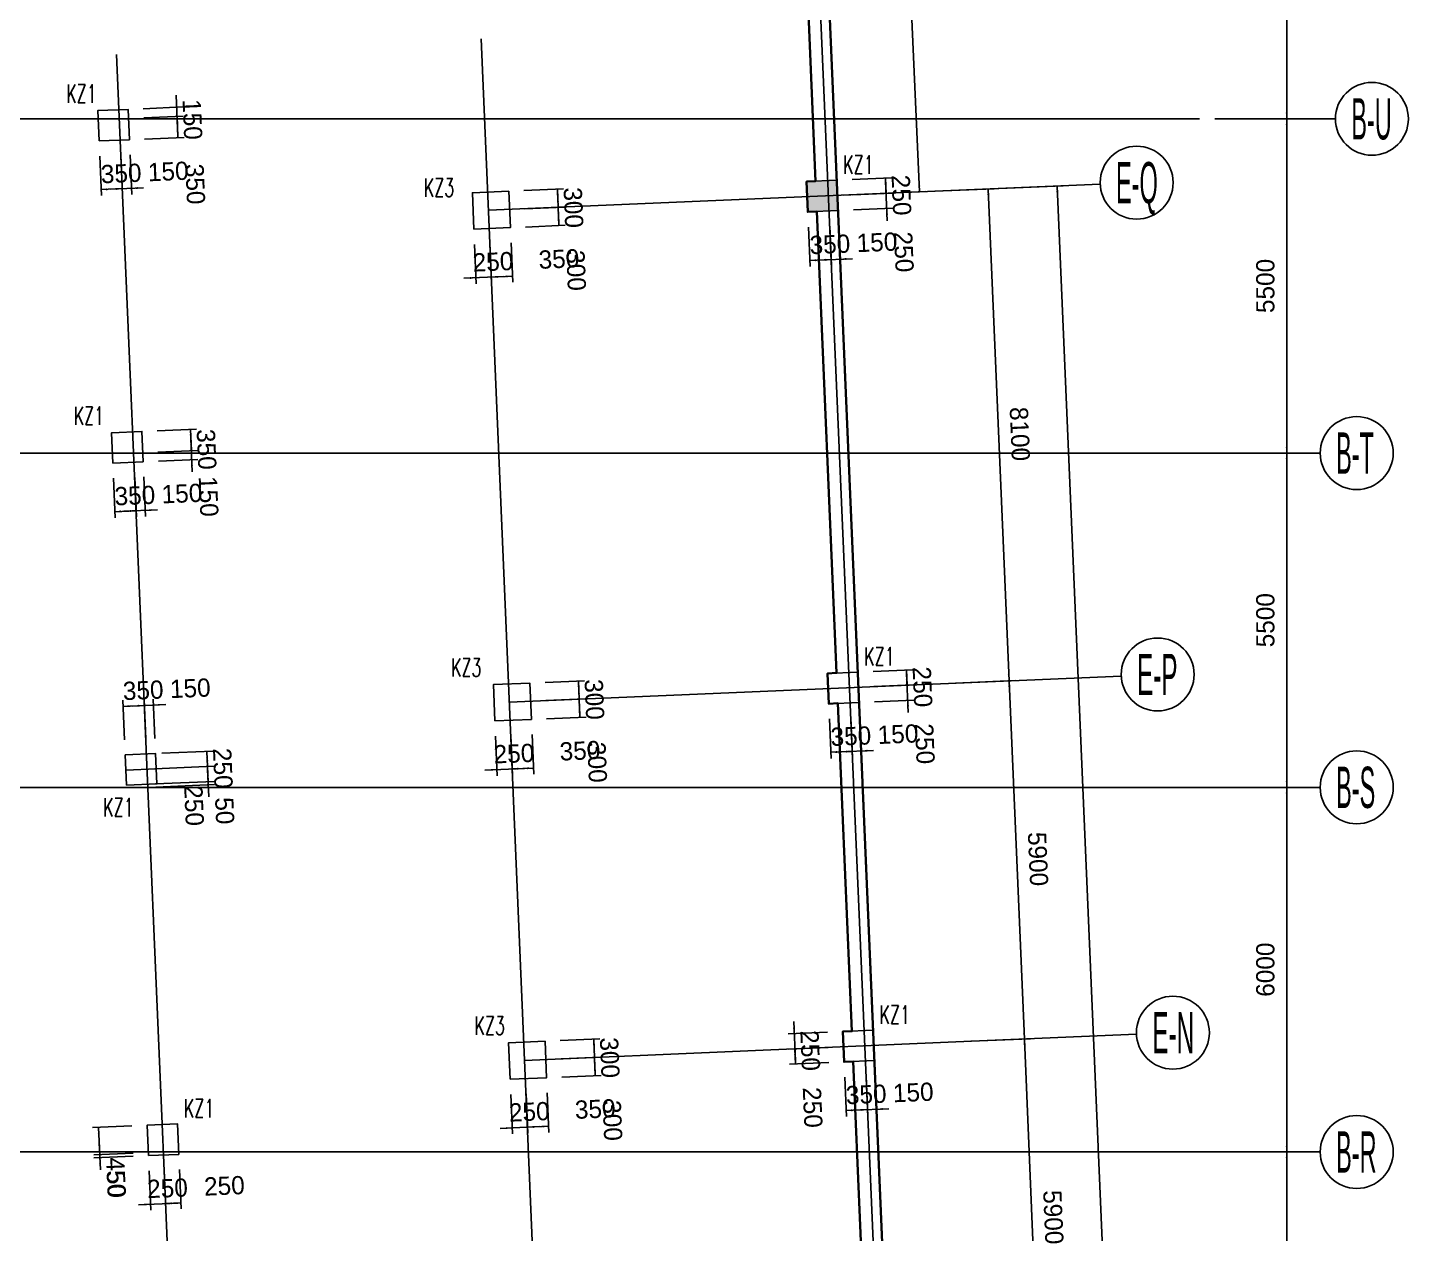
# Model space of a CAD drawing. Extents: x 387171 to 699106, y 11966 to 245688.
# Drawn here: x 645238 to 667954, y 171748 to 191589 of the extents above; entities that cross this region are included whole.
import ezdxf

# ---------------------------------------------------------------- set-up
doc = ezdxf.new("R2010")
doc.units = 0
doc.header["$LTSCALE"] = 100
doc.header["$MEASUREMENT"] = 0
for name, color, linetype in [('COLU', 7, 'Continuous'), ('DIM', 3, 'Continuous'), ('DOTE', 253, 'Continuous'), ('HATCH', 254, 'Continuous'), ('L-AXIS', 3, 'Continuous'), ('NUM', 7, 'Continuous')]:
    doc.layers.add(name, color=color, linetype=linetype)
doc.styles.add('hztxt', font='hztxt')
doc.styles.get("Standard").update_dxf_attribs({"font": 'standard'})
doc.dimstyles.get("Standard").update_dxf_attribs({"dimtxt": 300, "dimasz": 100, "dimexe": 100, "dimexo": 250, "dimgap": 100, "dimtad": 0, "dimtoh": 1, "dimdec": 0, "dimdsep": 46, "dimcen": 0.09, "dimclrt": 7, "dimadec": 0, "dimazin": 0, "dimtfac": 1, "dimtdec": 4, "dimtofl": 0, "dimtmove": 0, "dimatfit": 3, "dimfxl": 1, "dimtolj": 1, "dimtzin": 0, "dimarcsym": 0})

# ---------------------------------------------------------------- blocks, each defined once
blk = doc.blocks.new('*D4127')
at = {"layer": 'L-AXIS', "color": 0, "linetype": 'ByBlock', "lineweight": -2}
for p, q in [((660161, 188896), (662275, 188986)), ((666609, 85077), (662175, 188982)), ((664596, 84991), (666709, 85081))]:
    blk.add_line(p, q, dxfattribs=at)
for points in [[(662175, 188982), (662196, 188883), (662162, 188881)], [(666609, 85077), (666589, 85176), (666622, 85177)]]:
    blk.add_solid(points, dxfattribs=at)
at = {"layer": 'L-AXIS', "color": 7, "linetype": 'Continuous', "lineweight": -2, "insert": (664010, 137770), "char_height": 300, "width": 1121.67, "attachment_point": 5, "rotation": 272.444, "style": 'hztxt'}
blk.add_mtext('104000', dxfattribs=at)
blk = doc.blocks.new('*D3001')
at = {"layer": 'L-AXIS', "color": 0, "linetype": 'ByBlock', "lineweight": -2}
for p, q in [((664769, 173088), (666052, 173088)), ((665952, 167588), (665952, 173088)), ((664769, 167588), (666052, 167588))]:
    blk.add_line(p, q, dxfattribs=at)
for points in [[(665952, 173088), (665969, 172988), (665936, 172988)], [(665952, 167588), (665936, 167688), (665969, 167688)]]:
    blk.add_solid(points, dxfattribs=at)
at = {"layer": 'L-AXIS', "color": 7, "linetype": 'Continuous', "lineweight": -2, "insert": (665602, 170338), "char_height": 300, "width": 780, "attachment_point": 5, "rotation": 90, "style": 'hztxt'}
blk.add_mtext('5500', dxfattribs=at)
blk = doc.blocks.new('*D3220')
at = {"layer": 'L-AXIS', "color": 0, "linetype": 'ByBlock', "lineweight": -2}
for p, q in [((664769, 190088), (666052, 190088)), ((665952, 184588), (665952, 190088)), ((664769, 184588), (666052, 184588))]:
    blk.add_line(p, q, dxfattribs=at)
for points in [[(665952, 190088), (665969, 189988), (665936, 189988)], [(665952, 184588), (665936, 184688), (665969, 184688)]]:
    blk.add_solid(points, dxfattribs=at)
at = {"layer": 'L-AXIS', "color": 7, "linetype": 'Continuous', "lineweight": -2, "insert": (665602, 187338), "char_height": 300, "width": 780, "attachment_point": 5, "rotation": 90, "style": 'hztxt'}
blk.add_mtext('5500', dxfattribs=at)
blk = doc.blocks.new('*D3441')
at = {"layer": 'L-AXIS', "color": 0, "linetype": 'ByBlock', "lineweight": -2}
for p, q in [((664769, 184588), (666052, 184588)), ((665952, 179088), (665952, 184588)), ((664769, 179088), (666052, 179088))]:
    blk.add_line(p, q, dxfattribs=at)
for points in [[(665952, 184588), (665969, 184488), (665936, 184488)], [(665952, 179088), (665936, 179188), (665969, 179188)]]:
    blk.add_solid(points, dxfattribs=at)
at = {"layer": 'L-AXIS', "color": 7, "linetype": 'Continuous', "lineweight": -2, "insert": (665602, 181838), "char_height": 300, "width": 780, "attachment_point": 5, "rotation": 90, "style": 'hztxt'}
blk.add_mtext('5500', dxfattribs=at)
blk = doc.blocks.new('*D1504')
at = {"layer": 'L-AXIS', "color": 0, "linetype": 'ByBlock', "lineweight": -2}
for p, q in [((664769, 179088), (666052, 179088)), ((665952, 173088), (665952, 179088)), ((664769, 173088), (666052, 173088))]:
    blk.add_line(p, q, dxfattribs=at)
for points in [[(665952, 179088), (665969, 178988), (665936, 178988)], [(665952, 173088), (665936, 173188), (665969, 173188)]]:
    blk.add_solid(points, dxfattribs=at)
at = {"layer": 'L-AXIS', "color": 7, "linetype": 'Continuous', "lineweight": -2, "insert": (665602, 176088), "char_height": 300, "width": 770, "attachment_point": 5, "rotation": 90, "style": 'hztxt'}
blk.add_mtext('6000', dxfattribs=at)
blk = doc.blocks.new('*D1741')
at = {"layer": 'L-AXIS', "color": 0, "linetype": 'ByBlock', "lineweight": -2}
for p, q in [((664769, 196088), (666052, 196088)), ((665952, 190088), (665952, 196088)), ((664769, 190088), (666052, 190088))]:
    blk.add_line(p, q, dxfattribs=at)
for points in [[(665952, 196088), (665969, 195988), (665936, 195988)], [(665952, 190088), (665936, 190188), (665969, 190188)]]:
    blk.add_solid(points, dxfattribs=at)
at = {"layer": 'L-AXIS', "color": 7, "linetype": 'Continuous', "lineweight": -2, "insert": (665602, 193088), "char_height": 300, "width": 770, "attachment_point": 5, "rotation": 90, "style": 'hztxt'}
blk.add_mtext('6000', dxfattribs=at)
blk = doc.blocks.new('*D1982')
at = {"layer": 'L-AXIS', "color": 0, "linetype": 'ByBlock', "lineweight": -2}
for p, q in [((660758, 174909), (661736, 174950)), ((661888, 169052), (661636, 174946)), ((661009, 169014), (661988, 169056))]:
    blk.add_line(p, q, dxfattribs=at)
for points in [[(661636, 174946), (661657, 174847), (661624, 174846)], [(661888, 169052), (661867, 169151), (661900, 169152)]]:
    blk.add_solid(points, dxfattribs=at)
at = {"layer": 'L-AXIS', "color": 7, "linetype": 'Continuous', "lineweight": -2, "insert": (662112, 172014), "char_height": 300, "width": 775, "attachment_point": 5, "rotation": 272.444, "style": 'hztxt'}
blk.add_mtext('5900', dxfattribs=at)
blk = doc.blocks.new('*D3140')
at = {"layer": 'L-AXIS', "color": 0, "linetype": 'ByBlock', "lineweight": -2}
for p, q in [((660161, 188896), (661139, 188938)), ((661384, 180841), (661039, 188933)), ((660506, 180803), (661484, 180845))]:
    blk.add_line(p, q, dxfattribs=at)
for points in [[(661039, 188933), (661060, 188834), (661027, 188833)], [(661384, 180841), (661364, 180940), (661397, 180941)]]:
    blk.add_solid(points, dxfattribs=at)
at = {"layer": 'L-AXIS', "color": 7, "linetype": 'Continuous', "lineweight": -2, "insert": (661561, 184902), "char_height": 300, "width": 775, "attachment_point": 5, "rotation": 272.444, "style": 'hztxt'}
blk.add_mtext('8100', dxfattribs=at)
blk = doc.blocks.new('*D3120')
at = {"layer": 'L-AXIS', "color": 0, "linetype": 'ByBlock', "lineweight": -2}
for p, q in [((660506, 180803), (661484, 180845)), ((661636, 174946), (661384, 180841)), ((660758, 174909), (661736, 174950))]:
    blk.add_line(p, q, dxfattribs=at)
for points in [[(661384, 180841), (661405, 180742), (661372, 180740)], [(661636, 174946), (661615, 175045), (661648, 175047)]]:
    blk.add_solid(points, dxfattribs=at)
at = {"layer": 'L-AXIS', "color": 7, "linetype": 'Continuous', "lineweight": -2, "insert": (661860, 177908), "char_height": 300, "width": 775, "attachment_point": 5, "rotation": 272.444, "style": 'hztxt'}
blk.add_mtext('5900', dxfattribs=at)
blk = doc.blocks.new('_AXISO')
blk.add_circle((0, 0), 0.5)
blk = doc.blocks.new('*D1585')
at = {"layer": 'L-AXIS', "color": 0, "linetype": 'ByBlock', "lineweight": -2}
for p, q in [((658341, 196099), (659690, 196159)), ((659590, 196154), (659911, 188888)), ((658662, 188832), (660011, 188892))]:
    blk.add_line(p, q, dxfattribs=at)
for points in [[(659590, 196154), (659611, 196055), (659578, 196053)], [(659911, 188888), (659890, 188987), (659923, 188988)]]:
    blk.add_solid(points, dxfattribs=at)
at = {"layer": 'L-AXIS', "color": 7, "linetype": 'Continuous', "lineweight": -2, "insert": (660100, 192536), "char_height": 300, "width": 785, "attachment_point": 5, "rotation": 272.528, "style": 'hztxt'}
blk.add_mtext('7274', dxfattribs=at)
blk = doc.blocks.new('*D2701')
at = {"layer": 'DIM', "color": 0, "linetype": 'ByBlock', "lineweight": -2}
for p, q in [((653188, 174035), (653216, 173386)), ((653438, 174046), (653466, 173396)), ((653012, 173477), (653661, 173505))]:
    blk.add_line(p, q, dxfattribs=at)
for points in [[(653212, 173486), (653113, 173465), (653111, 173498)], [(653461, 173496), (653561, 173517), (653562, 173484)]]:
    blk.add_solid(points, dxfattribs=at)
at = {"layer": 'DIM', "color": 7, "linetype": 'Continuous', "lineweight": -2, "insert": (653491, 173748), "char_height": 300, "width": 566.67, "attachment_point": 5, "rotation": 2.444, "style": 'hztxt'}
blk.add_mtext('250', dxfattribs=at)
blk = doc.blocks.new('*D2937')
at = {"layer": 'DIM', "color": 0, "linetype": 'ByBlock', "lineweight": -2}
for p, q in [((653438, 174046), (653466, 173396)), ((653788, 174061), (653815, 173411)), ((653461, 173496), (653811, 173511))]:
    blk.add_line(p, q, dxfattribs=at)
for points in [[(653461, 173496), (653561, 173517), (653562, 173484)], [(653811, 173511), (653712, 173490), (653711, 173524)]]:
    blk.add_solid(points, dxfattribs=at)
at = {"layer": 'DIM', "color": 7, "linetype": 'Continuous', "lineweight": -2, "insert": (654576, 173794), "char_height": 300, "width": 566.67, "attachment_point": 5, "rotation": 2.444, "style": 'hztxt'}
blk.add_mtext('350', dxfattribs=at)
blk = doc.blocks.new('*D3398')
at = {"layer": 'DIM', "color": 0, "linetype": 'ByBlock', "lineweight": -2}
for p, q in [((654014, 174621), (654663, 174649)), ((654576, 174345), (654564, 174644)), ((654027, 174321), (654676, 174349))]:
    blk.add_line(p, q, dxfattribs=at)
for points in [[(654564, 174644), (654584, 174545), (654551, 174544)], [(654576, 174345), (654555, 174444), (654589, 174445)]]:
    blk.add_solid(points, dxfattribs=at)
at = {"layer": 'DIM', "color": 7, "linetype": 'Continuous', "lineweight": -2, "insert": (654858, 173605), "char_height": 300, "width": 566.67, "attachment_point": 5, "rotation": 272.444, "style": 'hztxt'}
blk.add_mtext('300', dxfattribs=at)
blk = doc.blocks.new('*D3638')
at = {"layer": 'DIM', "color": 0, "linetype": 'ByBlock', "lineweight": -2}
for p, q in [((654001, 174921), (654651, 174948)), ((654564, 174644), (654551, 174944)), ((654014, 174621), (654663, 174649))]:
    blk.add_line(p, q, dxfattribs=at)
for points in [[(654551, 174944), (654572, 174845), (654538, 174843)], [(654564, 174644), (654543, 174744), (654576, 174745)]]:
    blk.add_solid(points, dxfattribs=at)
at = {"layer": 'DIM', "color": 7, "linetype": 'Continuous', "lineweight": -2, "insert": (654814, 174640), "char_height": 300, "width": 566.67, "attachment_point": 5, "rotation": 272.444, "style": 'hztxt'}
blk.add_mtext('300', dxfattribs=at)
blk = doc.blocks.new('*D1774')
at = {"layer": 'DIM', "color": 0, "linetype": 'ByBlock', "lineweight": -2}
for p, q in [((652937, 179930), (652964, 179280)), ((653186, 179940), (653214, 179291)), ((652760, 179372), (653410, 179399))]:
    blk.add_line(p, q, dxfattribs=at)
for points in [[(652960, 179380), (652861, 179359), (652860, 179393)], [(653210, 179391), (653309, 179412), (653311, 179379)]]:
    blk.add_solid(points, dxfattribs=at)
at = {"layer": 'DIM', "color": 7, "linetype": 'Continuous', "lineweight": -2, "insert": (653239, 179642), "char_height": 300, "width": 566.67, "attachment_point": 5, "rotation": 2.444, "style": 'hztxt'}
blk.add_mtext('250', dxfattribs=at)
blk = doc.blocks.new('*D1752')
at = {"layer": 'DIM', "color": 0, "linetype": 'ByBlock', "lineweight": -2}
for p, q in [((653186, 179940), (653214, 179291)), ((653536, 179955), (653564, 179306)), ((653210, 179391), (653560, 179406))]:
    blk.add_line(p, q, dxfattribs=at)
for points in [[(653210, 179391), (653309, 179412), (653311, 179379)], [(653560, 179406), (653460, 179385), (653459, 179418)]]:
    blk.add_solid(points, dxfattribs=at)
at = {"layer": 'DIM', "color": 7, "linetype": 'Continuous', "lineweight": -2, "insert": (654325, 179689), "char_height": 300, "width": 566.67, "attachment_point": 5, "rotation": 2.444, "style": 'hztxt'}
blk.add_mtext('350', dxfattribs=at)
blk = doc.blocks.new('*D1962')
at = {"layer": 'DIM', "color": 0, "linetype": 'ByBlock', "lineweight": -2}
for p, q in [((653762, 180516), (654412, 180543)), ((654325, 180239), (654312, 180539)), ((653775, 180216), (654425, 180244))]:
    blk.add_line(p, q, dxfattribs=at)
for points in [[(654312, 180539), (654333, 180440), (654300, 180438)], [(654325, 180239), (654304, 180338), (654337, 180340)]]:
    blk.add_solid(points, dxfattribs=at)
at = {"layer": 'DIM', "color": 7, "linetype": 'Continuous', "lineweight": -2, "insert": (654607, 179499), "char_height": 300, "width": 566.67, "attachment_point": 5, "rotation": 272.444, "style": 'hztxt'}
blk.add_mtext('300', dxfattribs=at)
blk = doc.blocks.new('*D2217')
at = {"layer": 'DIM', "color": 0, "linetype": 'ByBlock', "lineweight": -2}
for p, q in [((653750, 180815), (654399, 180843)), ((654312, 180539), (654299, 180839)), ((653762, 180516), (654412, 180543))]:
    blk.add_line(p, q, dxfattribs=at)
for points in [[(654299, 180839), (654320, 180740), (654287, 180738)], [(654312, 180539), (654291, 180638), (654324, 180640)]]:
    blk.add_solid(points, dxfattribs=at)
at = {"layer": 'DIM', "color": 7, "linetype": 'Continuous', "lineweight": -2, "insert": (654562, 180534), "char_height": 300, "width": 566.67, "attachment_point": 5, "rotation": 272.444, "style": 'hztxt'}
blk.add_mtext('300', dxfattribs=at)
blk = doc.blocks.new('*D2412')
at = {"layer": 'DIM', "color": 0, "linetype": 'ByBlock', "lineweight": -2}
for p, q in [((652591, 188022), (652619, 187373)), ((652841, 188033), (652869, 187384)), ((652415, 187464), (653064, 187492))]:
    blk.add_line(p, q, dxfattribs=at)
for points in [[(652615, 187473), (652516, 187452), (652514, 187485)], [(652864, 187484), (652964, 187504), (652965, 187471)]]:
    blk.add_solid(points, dxfattribs=at)
at = {"layer": 'DIM', "color": 7, "linetype": 'Continuous', "lineweight": -2, "insert": (652894, 187735), "char_height": 300, "width": 566.67, "attachment_point": 5, "rotation": 2.444, "style": 'hztxt'}
blk.add_mtext('250', dxfattribs=at)
blk = doc.blocks.new('*D2621')
at = {"layer": 'DIM', "color": 0, "linetype": 'ByBlock', "lineweight": -2}
for p, q in [((652841, 188033), (652869, 187384)), ((653191, 188048), (653218, 187399)), ((652864, 187484), (653214, 187499))]:
    blk.add_line(p, q, dxfattribs=at)
for points in [[(652864, 187484), (652964, 187504), (652965, 187471)], [(653214, 187499), (653115, 187478), (653114, 187511)]]:
    blk.add_solid(points, dxfattribs=at)
at = {"layer": 'DIM', "color": 7, "linetype": 'Continuous', "lineweight": -2, "insert": (653979, 187781), "char_height": 300, "width": 566.67, "attachment_point": 5, "rotation": 2.444, "style": 'hztxt'}
blk.add_mtext('350', dxfattribs=at)
blk = doc.blocks.new('*D2594')
at = {"layer": 'DIM', "color": 0, "linetype": 'ByBlock', "lineweight": -2}
for p, q in [((653417, 188608), (654066, 188636)), ((653979, 188332), (653967, 188632)), ((653430, 188308), (654079, 188336))]:
    blk.add_line(p, q, dxfattribs=at)
for points in [[(653967, 188632), (653987, 188532), (653954, 188531)], [(653979, 188332), (653958, 188431), (653992, 188433)]]:
    blk.add_solid(points, dxfattribs=at)
at = {"layer": 'DIM', "color": 7, "linetype": 'Continuous', "lineweight": -2, "insert": (654261, 187592), "char_height": 300, "width": 566.67, "attachment_point": 5, "rotation": 272.444, "style": 'hztxt'}
blk.add_mtext('300', dxfattribs=at)
blk = doc.blocks.new('*D562')
at = {"layer": 'DIM', "color": 0, "linetype": 'ByBlock', "lineweight": -2}
for p, q in [((653404, 188908), (654054, 188936)), ((653967, 188632), (653954, 188931)), ((653417, 188608), (654066, 188636))]:
    blk.add_line(p, q, dxfattribs=at)
for points in [[(653954, 188931), (653975, 188832), (653941, 188831)], [(653967, 188632), (653946, 188731), (653979, 188732)]]:
    blk.add_solid(points, dxfattribs=at)
at = {"layer": 'DIM', "color": 7, "linetype": 'Continuous', "lineweight": -2, "insert": (654217, 188627), "char_height": 300, "width": 566.67, "attachment_point": 5, "rotation": 272.444, "style": 'hztxt'}
blk.add_mtext('300', dxfattribs=at)
blk = doc.blocks.new('*D825')
at = {"layer": 'DIM', "color": 0, "linetype": 'ByBlock', "lineweight": -2}
for p, q in [((658434, 188322), (658462, 187672)), ((658084, 188307), (658112, 187658)), ((658108, 187757), (658457, 187772))]:
    blk.add_line(p, q, dxfattribs=at)
for points in [[(658108, 187757), (658207, 187778), (658208, 187745)], [(658457, 187772), (658358, 187751), (658357, 187785)]]:
    blk.add_solid(points, dxfattribs=at)
at = {"layer": 'DIM', "color": 7, "linetype": 'Continuous', "lineweight": -2, "insert": (658437, 188022), "char_height": 300, "width": 566.67, "attachment_point": 5, "rotation": 2.444, "style": 'hztxt'}
blk.add_mtext('350', dxfattribs=at)
blk = doc.blocks.new('*D1343')
at = {"layer": 'DIM', "color": 0, "linetype": 'ByBlock', "lineweight": -2}
for p, q in [((658434, 188322), (658462, 187672)), ((658584, 188328), (658611, 187679)), ((658257, 187764), (658807, 187787))]:
    blk.add_line(p, q, dxfattribs=at)
for points in [[(658457, 187772), (658358, 187751), (658357, 187785)], [(658607, 187779), (658706, 187800), (658708, 187766)]]:
    blk.add_solid(points, dxfattribs=at)
at = {"layer": 'DIM', "color": 7, "linetype": 'Continuous', "lineweight": -2, "insert": (659211, 188055), "char_height": 300, "width": 476.67, "attachment_point": 5, "rotation": 2.444, "style": 'hztxt'}
blk.add_mtext('150', dxfattribs=at)
blk = doc.blocks.new('*D1592')
at = {"layer": 'DIM', "color": 0, "linetype": 'ByBlock', "lineweight": -2}
for p, q in [((659381, 188412), (659353, 189062)), ((658812, 188838), (659462, 188866)), ((658823, 188589), (659472, 188616))]:
    blk.add_line(p, q, dxfattribs=at)
for points in [[(659362, 188862), (659341, 188961), (659374, 188963)], [(659372, 188612), (659393, 188513), (659360, 188512)]]:
    blk.add_solid(points, dxfattribs=at)
at = {"layer": 'DIM', "color": 7, "linetype": 'Continuous', "lineweight": -2, "insert": (659653, 187897), "char_height": 300, "width": 566.67, "attachment_point": 5, "rotation": 272.444, "style": 'hztxt'}
blk.add_mtext('250', dxfattribs=at)
blk = doc.blocks.new('*D3961')
at = {"layer": 'DIM', "color": 0, "linetype": 'ByBlock', "lineweight": -2}
for p, q in [((658801, 189088), (659451, 189116)), ((659362, 188862), (659351, 189112)), ((658812, 188838), (659462, 188866))]:
    blk.add_line(p, q, dxfattribs=at)
for points in [[(659351, 189112), (659372, 189012), (659339, 189011)], [(659362, 188862), (659341, 188961), (659374, 188963)]]:
    blk.add_solid(points, dxfattribs=at)
at = {"layer": 'DIM', "color": 7, "linetype": 'Continuous', "lineweight": -2, "insert": (659613, 188832), "char_height": 300, "width": 566.67, "attachment_point": 5, "rotation": 272.444, "style": 'hztxt'}
blk.add_mtext('250', dxfattribs=at)
blk = doc.blocks.new('*D2990')
at = {"layer": 'DIM', "color": 0, "linetype": 'ByBlock', "lineweight": -2}
for p, q in [((646955, 173516), (646305, 173489)), ((646405, 173493), (646424, 173043)), ((646974, 173067), (646325, 173039))]:
    blk.add_line(p, q, dxfattribs=at)
for points in [[(646405, 173493), (646426, 173394), (646393, 173392)], [(646424, 173043), (646404, 173142), (646437, 173144)]]:
    blk.add_solid(points, dxfattribs=at)
at = {"layer": 'DIM', "color": 7, "linetype": 'Continuous', "lineweight": -2, "insert": (646691, 172666), "char_height": 300, "width": 576.67, "attachment_point": 5, "rotation": 272.444, "style": 'hztxt'}
blk.add_mtext('450', dxfattribs=at)
blk = doc.blocks.new('*D3186')
at = {"layer": 'DIM', "color": 0, "linetype": 'ByBlock', "lineweight": -2}
for p, q in [((646416, 173243), (646435, 172794)), ((646974, 173067), (646325, 173039)), ((646976, 173017), (646327, 172989))]:
    blk.add_line(p, q, dxfattribs=at)
for points in [[(646424, 173043), (646404, 173142), (646437, 173144)], [(646427, 172993), (646447, 172894), (646414, 172893)]]:
    blk.add_solid(points, dxfattribs=at)
at = {"layer": 'DIM', "color": 7, "linetype": 'Continuous', "lineweight": -2, "insert": (646695, 172566), "char_height": 300, "width": 353.33, "attachment_point": 5, "rotation": 272.444, "style": 'hztxt'}
blk.add_mtext('50', dxfattribs=at)
blk = doc.blocks.new('*D3338')
at = {"layer": 'DIM', "color": 0, "linetype": 'ByBlock', "lineweight": -2}
for p, q in [((647236, 172778), (647264, 172128)), ((647486, 172788), (647514, 172139)), ((647060, 172220), (647710, 172247))]:
    blk.add_line(p, q, dxfattribs=at)
for points in [[(647260, 172228), (647161, 172207), (647159, 172241)], [(647510, 172239), (647609, 172260), (647610, 172227)]]:
    blk.add_solid(points, dxfattribs=at)
at = {"layer": 'DIM', "color": 7, "linetype": 'Continuous', "lineweight": -2, "insert": (647539, 172490), "char_height": 300, "width": 566.67, "attachment_point": 5, "rotation": 2.444, "style": 'hztxt'}
blk.add_mtext('250', dxfattribs=at)
blk = doc.blocks.new('*D3584')
at = {"layer": 'DIM', "color": 0, "linetype": 'ByBlock', "lineweight": -2}
for p, q in [((647486, 172788), (647514, 172139)), ((647736, 172799), (647764, 172150)), ((647510, 172239), (647759, 172250))]:
    blk.add_line(p, q, dxfattribs=at)
for points in [[(647510, 172239), (647609, 172260), (647610, 172227)], [(647759, 172250), (647660, 172229), (647659, 172262)]]:
    blk.add_solid(points, dxfattribs=at)
at = {"layer": 'DIM', "color": 7, "linetype": 'Continuous', "lineweight": -2, "insert": (648475, 172530), "char_height": 300, "width": 566.67, "attachment_point": 5, "rotation": 2.444, "style": 'hztxt'}
blk.add_mtext('250', dxfattribs=at)
blk = doc.blocks.new('*D1547')
at = {"layer": 'DIM', "color": 0, "linetype": 'ByBlock', "lineweight": -2}
for p, q in [((646424, 189474), (646451, 188824)), ((646773, 189488), (646801, 188839)), ((646447, 188924), (646797, 188939))]:
    blk.add_line(p, q, dxfattribs=at)
for points in [[(646447, 188924), (646546, 188945), (646548, 188912)], [(646797, 188939), (646698, 188918), (646696, 188951)]]:
    blk.add_solid(points, dxfattribs=at)
at = {"layer": 'DIM', "color": 7, "linetype": 'Continuous', "lineweight": -2, "insert": (646777, 189188), "char_height": 300, "width": 566.67, "attachment_point": 5, "rotation": 2.444, "style": 'hztxt'}
blk.add_mtext('350', dxfattribs=at)
blk = doc.blocks.new('*D3959')
at = {"layer": 'DIM', "color": 0, "linetype": 'ByBlock', "lineweight": -2}
for p, q in [((646773, 189488), (646801, 188839)), ((646923, 189495), (646951, 188845)), ((646597, 188930), (647147, 188954))]:
    blk.add_line(p, q, dxfattribs=at)
for points in [[(646797, 188939), (646698, 188918), (646696, 188951)], [(646947, 188945), (647046, 188966), (647047, 188933)]]:
    blk.add_solid(points, dxfattribs=at)
at = {"layer": 'DIM', "color": 7, "linetype": 'Continuous', "lineweight": -2, "insert": (647551, 189221), "char_height": 300, "width": 476.67, "attachment_point": 5, "rotation": 2.444, "style": 'hztxt'}
blk.add_mtext('150', dxfattribs=at)
blk = doc.blocks.new('*D3890')
at = {"layer": 'DIM', "color": 0, "linetype": 'ByBlock', "lineweight": -2}
for p, q in [((647148, 190105), (647797, 190133)), ((647712, 189779), (647697, 190128)), ((647162, 189755), (647812, 189783))]:
    blk.add_line(p, q, dxfattribs=at)
for points in [[(647697, 190128), (647718, 190029), (647685, 190028)], [(647712, 189779), (647691, 189878), (647724, 189879)]]:
    blk.add_solid(points, dxfattribs=at)
at = {"layer": 'DIM', "color": 7, "linetype": 'Continuous', "lineweight": -2, "insert": (647995, 189014), "char_height": 300, "width": 566.67, "attachment_point": 5, "rotation": 272.444, "style": 'hztxt'}
blk.add_mtext('350', dxfattribs=at)
blk = doc.blocks.new('*D4130')
at = {"layer": 'DIM', "color": 0, "linetype": 'ByBlock', "lineweight": -2}
for p, q in [((647706, 189929), (647682, 190478)), ((647141, 190255), (647791, 190283)), ((647148, 190105), (647797, 190133))]:
    blk.add_line(p, q, dxfattribs=at)
for points in [[(647691, 190278), (647670, 190378), (647703, 190379)], [(647697, 190128), (647718, 190029), (647685, 190028)]]:
    blk.add_solid(points, dxfattribs=at)
at = {"layer": 'DIM', "color": 7, "linetype": 'Continuous', "lineweight": -2, "insert": (647949, 190078), "char_height": 300, "width": 476.67, "attachment_point": 5, "rotation": 272.444, "style": 'hztxt'}
blk.add_mtext('150', dxfattribs=at)
blk = doc.blocks.new('*D4346')
at = {"layer": 'DIM', "color": 0, "linetype": 'ByBlock', "lineweight": -2}
for p, q in [((646650, 184173), (646678, 183524)), ((647000, 184188), (647027, 183539)), ((646673, 183624), (647023, 183639))]:
    blk.add_line(p, q, dxfattribs=at)
for points in [[(646673, 183624), (646773, 183645), (646774, 183612)], [(647023, 183639), (646924, 183618), (646923, 183651)]]:
    blk.add_solid(points, dxfattribs=at)
at = {"layer": 'DIM', "color": 7, "linetype": 'Continuous', "lineweight": -2, "insert": (647003, 183888), "char_height": 300, "width": 566.67, "attachment_point": 5, "rotation": 2.444, "style": 'hztxt'}
blk.add_mtext('350', dxfattribs=at)
blk = doc.blocks.new('*D479')
at = {"layer": 'DIM', "color": 0, "linetype": 'ByBlock', "lineweight": -2}
for p, q in [((647000, 184188), (647027, 183539)), ((647150, 184195), (647177, 183545)), ((646823, 183630), (647373, 183654))]:
    blk.add_line(p, q, dxfattribs=at)
for points in [[(647023, 183639), (646924, 183618), (646923, 183651)], [(647173, 183645), (647272, 183666), (647274, 183633)]]:
    blk.add_solid(points, dxfattribs=at)
at = {"layer": 'DIM', "color": 7, "linetype": 'Continuous', "lineweight": -2, "insert": (647777, 183921), "char_height": 300, "width": 476.67, "attachment_point": 5, "rotation": 2.444, "style": 'hztxt'}
blk.add_mtext('150', dxfattribs=at)
blk = doc.blocks.new('*D2955')
at = {"layer": 'DIM', "color": 0, "linetype": 'ByBlock', "lineweight": -2}
for p, q in [((647947, 184279), (647923, 184828)), ((647382, 184605), (648032, 184633)), ((647389, 184455), (648038, 184483))]:
    blk.add_line(p, q, dxfattribs=at)
for points in [[(647932, 184628), (647911, 184728), (647944, 184729)], [(647938, 184479), (647959, 184379), (647926, 184378)]]:
    blk.add_solid(points, dxfattribs=at)
at = {"layer": 'DIM', "color": 7, "linetype": 'Continuous', "lineweight": -2, "insert": (648214, 183875), "char_height": 300, "width": 476.67, "attachment_point": 5, "rotation": 272.444, "style": 'hztxt'}
blk.add_mtext('150', dxfattribs=at)
blk = doc.blocks.new('*D3183')
at = {"layer": 'DIM', "color": 0, "linetype": 'ByBlock', "lineweight": -2}
for p, q in [((647367, 184955), (648017, 184982)), ((647932, 184628), (647917, 184978)), ((647382, 184605), (648032, 184633))]:
    blk.add_line(p, q, dxfattribs=at)
for points in [[(647917, 184978), (647938, 184879), (647904, 184878)], [(647932, 184628), (647911, 184728), (647944, 184729)]]:
    blk.add_solid(points, dxfattribs=at)
at = {"layer": 'DIM', "color": 7, "linetype": 'Continuous', "lineweight": -2, "insert": (648181, 184649), "char_height": 300, "width": 566.67, "attachment_point": 5, "rotation": 272.444, "style": 'hztxt'}
blk.add_mtext('350', dxfattribs=at)
blk = doc.blocks.new('*D978')
at = {"layer": 'DIM', "color": 0, "linetype": 'ByBlock', "lineweight": -2}
for p, q in [((658430, 180214), (658457, 179565)), ((658779, 180229), (658807, 179580)), ((658453, 179665), (658803, 179680))]:
    blk.add_line(p, q, dxfattribs=at)
for points in [[(658453, 179665), (658552, 179686), (658554, 179652)], [(658803, 179680), (658703, 179659), (658702, 179692)]]:
    blk.add_solid(points, dxfattribs=at)
at = {"layer": 'DIM', "color": 7, "linetype": 'Continuous', "lineweight": -2, "insert": (658782, 179929), "char_height": 300, "width": 566.67, "attachment_point": 5, "rotation": 2.444, "style": 'hztxt'}
blk.add_mtext('350', dxfattribs=at)
blk = doc.blocks.new('*D1203')
at = {"layer": 'DIM', "color": 0, "linetype": 'ByBlock', "lineweight": -2}
for p, q in [((658779, 180229), (658807, 179580)), ((658929, 180236), (658957, 179586)), ((658603, 179671), (659152, 179695))]:
    blk.add_line(p, q, dxfattribs=at)
for points in [[(658803, 179680), (658703, 179659), (658702, 179692)], [(658953, 179686), (659052, 179707), (659053, 179674)]]:
    blk.add_solid(points, dxfattribs=at)
at = {"layer": 'DIM', "color": 7, "linetype": 'Continuous', "lineweight": -2, "insert": (659557, 179962), "char_height": 300, "width": 476.67, "attachment_point": 5, "rotation": 2.444, "style": 'hztxt'}
blk.add_mtext('150', dxfattribs=at)
blk = doc.blocks.new('*D1188')
at = {"layer": 'DIM', "color": 0, "linetype": 'ByBlock', "lineweight": -2}
for p, q in [((659726, 180320), (659699, 180969)), ((659158, 180746), (659807, 180774)), ((659168, 180496), (659818, 180524))]:
    blk.add_line(p, q, dxfattribs=at)
for points in [[(659707, 180769), (659686, 180868), (659719, 180870)], [(659718, 180519), (659739, 180420), (659705, 180419)]]:
    blk.add_solid(points, dxfattribs=at)
at = {"layer": 'DIM', "color": 7, "linetype": 'Continuous', "lineweight": -2, "insert": (659998, 179804), "char_height": 300, "width": 566.67, "attachment_point": 5, "rotation": 272.444, "style": 'hztxt'}
blk.add_mtext('250', dxfattribs=at)
blk = doc.blocks.new('*D1400')
at = {"layer": 'DIM', "color": 0, "linetype": 'ByBlock', "lineweight": -2}
for p, q in [((659147, 180996), (659796, 181023)), ((659707, 180769), (659696, 181019)), ((659158, 180746), (659807, 180774))]:
    blk.add_line(p, q, dxfattribs=at)
for points in [[(659696, 181019), (659717, 180920), (659684, 180918)], [(659707, 180769), (659686, 180868), (659719, 180870)]]:
    blk.add_solid(points, dxfattribs=at)
at = {"layer": 'DIM', "color": 7, "linetype": 'Continuous', "lineweight": -2, "insert": (659959, 180740), "char_height": 300, "width": 566.67, "attachment_point": 5, "rotation": 272.444, "style": 'hztxt'}
blk.add_mtext('250', dxfattribs=at)
blk = doc.blocks.new('*D1663')
at = {"layer": 'DIM', "color": 0, "linetype": 'ByBlock', "lineweight": -2}
for p, q in [((657841, 175235), (657869, 174585)), ((658399, 175058), (657750, 175031)), ((658410, 174809), (657761, 174781))]:
    blk.add_line(p, q, dxfattribs=at)
for points in [[(657850, 175035), (657829, 175134), (657862, 175135)], [(657861, 174785), (657881, 174686), (657848, 174684)]]:
    blk.add_solid(points, dxfattribs=at)
at = {"layer": 'DIM', "color": 7, "linetype": 'Continuous', "lineweight": -2, "insert": (658112, 174756), "char_height": 300, "width": 566.67, "attachment_point": 5, "rotation": 272.444, "style": 'hztxt'}
blk.add_mtext('250', dxfattribs=at)
blk = doc.blocks.new('*D4285')
at = {"layer": 'DIM', "color": 0, "linetype": 'ByBlock', "lineweight": -2}
for p, q in [((658410, 174809), (657761, 174781)), ((657861, 174785), (657871, 174535)), ((658421, 174559), (657771, 174531))]:
    blk.add_line(p, q, dxfattribs=at)
for points in [[(657861, 174785), (657881, 174686), (657848, 174684)], [(657871, 174535), (657850, 174635), (657884, 174636)]]:
    blk.add_solid(points, dxfattribs=at)
at = {"layer": 'DIM', "color": 7, "linetype": 'Continuous', "lineweight": -2, "insert": (658152, 173820), "char_height": 300, "width": 566.67, "attachment_point": 5, "rotation": 272.444, "style": 'hztxt'}
blk.add_mtext('250', dxfattribs=at)
blk = doc.blocks.new('*D156')
at = {"layer": 'DIM', "color": 0, "linetype": 'ByBlock', "lineweight": -2}
for p, q in [((658681, 174320), (658709, 173670)), ((659031, 174335), (659059, 173685)), ((658705, 173770), (659054, 173785))]:
    blk.add_line(p, q, dxfattribs=at)
for points in [[(658705, 173770), (658804, 173791), (658805, 173758)], [(659054, 173785), (658955, 173764), (658954, 173797)]]:
    blk.add_solid(points, dxfattribs=at)
at = {"layer": 'DIM', "color": 7, "linetype": 'Continuous', "lineweight": -2, "insert": (659034, 174034), "char_height": 300, "width": 566.67, "attachment_point": 5, "rotation": 2.444, "style": 'hztxt'}
blk.add_mtext('350', dxfattribs=at)
blk = doc.blocks.new('*D374')
at = {"layer": 'DIM', "color": 0, "linetype": 'ByBlock', "lineweight": -2}
for p, q in [((659031, 174335), (659059, 173685)), ((659181, 174341), (659208, 173692)), ((658854, 173777), (659404, 173800))]:
    blk.add_line(p, q, dxfattribs=at)
for points in [[(659054, 173785), (658955, 173764), (658954, 173797)], [(659204, 173791), (659303, 173812), (659305, 173779)]]:
    blk.add_solid(points, dxfattribs=at)
at = {"layer": 'DIM', "color": 7, "linetype": 'Continuous', "lineweight": -2, "insert": (659808, 174067), "char_height": 300, "width": 476.67, "attachment_point": 5, "rotation": 2.444, "style": 'hztxt'}
blk.add_mtext('150', dxfattribs=at)
blk = doc.blocks.new('*D2430')
at = {"layer": 'DIM', "color": 0, "linetype": 'ByBlock', "lineweight": -2}
for p, q in [((646834, 179872), (646806, 180520)), ((646810, 180420), (647160, 180435)), ((647183, 179887), (647156, 180535))]:
    blk.add_line(p, q, dxfattribs=at)
for points in [[(646810, 180420), (646909, 180441), (646911, 180407)], [(647160, 180435), (647061, 180414), (647059, 180447)]]:
    blk.add_solid(points, dxfattribs=at)
at = {"layer": 'DIM', "color": 7, "linetype": 'Continuous', "lineweight": -2, "insert": (647139, 180684), "char_height": 300, "width": 566.67, "attachment_point": 5, "rotation": 2.444, "style": 'hztxt'}
blk.add_mtext('350', dxfattribs=at)
blk = doc.blocks.new('*D3940')
at = {"layer": 'DIM', "color": 0, "linetype": 'ByBlock', "lineweight": -2}
for p, q in [((646960, 180426), (647510, 180450)), ((647183, 179887), (647156, 180535)), ((647333, 179894), (647305, 180541))]:
    blk.add_line(p, q, dxfattribs=at)
for points in [[(647160, 180435), (647061, 180414), (647059, 180447)], [(647310, 180441), (647409, 180462), (647410, 180429)]]:
    blk.add_solid(points, dxfattribs=at)
at = {"layer": 'DIM', "color": 7, "linetype": 'Continuous', "lineweight": -2, "insert": (647914, 180717), "char_height": 300, "width": 476.67, "attachment_point": 5, "rotation": 2.444, "style": 'hztxt'}
blk.add_mtext('150', dxfattribs=at)
blk = doc.blocks.new('*D1372')
at = {"layer": 'DIM', "color": 0, "linetype": 'ByBlock', "lineweight": -2}
for p, q in [((648219, 178930), (648199, 179380)), ((647343, 179144), (648308, 179185)), ((647345, 179093), (648310, 179135))]:
    blk.add_line(p, q, dxfattribs=at)
for points in [[(648208, 179180), (648187, 179280), (648220, 179281)], [(648210, 179130), (648231, 179031), (648198, 179030)]]:
    blk.add_solid(points, dxfattribs=at)
at = {"layer": 'DIM', "color": 7, "linetype": 'Continuous', "lineweight": -2, "insert": (648479, 178702), "char_height": 300, "width": 353.33, "attachment_point": 5, "rotation": 272.444, "style": 'hztxt'}
blk.add_mtext('50', dxfattribs=at)
blk = doc.blocks.new('*D70')
at = {"layer": 'DIM', "color": 0, "linetype": 'ByBlock', "lineweight": -2}
for p, q in [((647444, 179648), (648287, 179684)), ((648197, 179430), (648187, 179680)), ((647454, 179399), (648297, 179434))]:
    blk.add_line(p, q, dxfattribs=at)
for points in [[(648187, 179680), (648208, 179581), (648174, 179579)], [(648197, 179430), (648176, 179529), (648210, 179531)]]:
    blk.add_solid(points, dxfattribs=at)
at = {"layer": 'DIM', "color": 7, "linetype": 'Continuous', "lineweight": -2, "insert": (648449, 179401), "char_height": 300, "width": 566.67, "attachment_point": 5, "rotation": 272.444, "style": 'hztxt'}
blk.add_mtext('250', dxfattribs=at)
blk = doc.blocks.new('*D1579')
at = {"layer": 'DIM', "color": 0, "linetype": 'ByBlock', "lineweight": -2}
for p, q in [((647332, 179393), (648297, 179434)), ((648208, 179180), (648197, 179430)), ((647343, 179144), (648308, 179185))]:
    blk.add_line(p, q, dxfattribs=at)
for points in [[(648197, 179430), (648218, 179331), (648185, 179330)], [(648208, 179180), (648187, 179280), (648220, 179281)]]:
    blk.add_solid(points, dxfattribs=at)
at = {"layer": 'DIM', "color": 7, "linetype": 'Continuous', "lineweight": -2, "insert": (647975, 178787), "char_height": 300, "width": 566.67, "attachment_point": 5, "rotation": 272.444, "style": 'hztxt'}
blk.add_mtext('250', dxfattribs=at)

msp = doc.modelspace()

# ---------------------------------------------------------------- hatches: boundary and pattern name
at = {"layer": 'HATCH'}
msp.add_hatch(color=256, dxfattribs=at).paths.add_polyline_path([(658073.5, 188556.7), (658573, 188578), (658551.7, 189077.6), (658052.1, 189056.2)], flags=0)

# ---------------------------------------------------------------- linework, layer by layer
at = {"color": 6, "lineweight": 30}
msp.add_lwpolyline([(476181.3, 232428.8), (494258.1, 233154.4), (494258.1, 231537.9), (540808.1, 231537.9), (540808.1, 232387.9), (590208.1, 232387.9), (590208.1, 232187.9), (593108.1, 232187.9), (593108.1, 230737.9), (608058.1, 230737.9), (608058.1, 231687.9), (648158.1, 231687.9), (648158.1, 230737.9), (657058.1, 230737.9), (657158.1, 196187.9), (658248.2, 196187.9), (663075.9, 83077.9), (659946, 47787.8), (654318.1, 48286.9), (653832.2, 42808.4), (496133.5, 56794.9), (482757.4, 68610.1), (476181.3, 232428.8)], dxfattribs=at)
at = {"color": 3, "lineweight": 30}
msp.add_lwpolyline([(659741.4, 152995.5), (659417.3, 160588.6), (659267.5, 160582.2), (659246.1, 161081.7), (659396, 161088.1), (659071.9, 168681.2), (658922.1, 168674.8), (658900.7, 169174.3), (659050.6, 169180.7), (658820.3, 174575.8), (658670.5, 174569.4), (658649.1, 175069), (658799, 175075.4), (658568.7, 180470.5), (658418.9, 180464.1), (658397.6, 180963.6), (658547.4, 180970), (658223.3, 188563.1), (658073.5, 188556.7), (658052.1, 189056.2), (658202, 189062.6), (658000.3, 193787.9), (658350.6, 193787.9), (661285.3, 125041.9)], dxfattribs=at)
at = {"layer": 'COLU'}
for points in [[(646413.1, 189723.3), (646912.7, 189744.6), (646891.3, 190244.2), (646391.8, 190222.9)], [(658073.5, 188556.7), (658573, 188578), (658551.7, 189077.6), (658052.1, 189056.2)], [(652580.6, 188272.2), (653180.1, 188297.8), (653154.5, 188897.2), (652555, 188871.7)], [(646639.3, 184423.2), (647138.9, 184444.6), (647117.6, 184944.1), (646618, 184922.8)], [(658418.9, 180464.1), (658918.4, 180485.4), (658897.1, 180984.9), (658397.6, 180963.6)], [(652926, 180179.6), (653525.5, 180205.2), (653499.9, 180804.6), (652900.4, 180779)], [(646865.5, 179123.1), (647365.1, 179144.5), (647343.8, 179644), (646844.2, 179622.7)], [(658670.5, 174569.4), (659170, 174590.7), (659148.7, 175090.3), (658649.1, 175069)], [(653177.6, 174284.9), (653777.1, 174310.5), (653751.5, 174910), (653152, 174884.4)], [(647225.8, 173027.5), (647725.4, 173048.8), (647704, 173548.4), (647204.5, 173527)]]:
    msp.add_lwpolyline(points, close=True, dxfattribs=at)
at = {"layer": 'DOTE'}
for p, q in [((662925.6, 83081.3), (658102.3, 196087.9)), ((657302.9, 83495.4), (652697.2, 191403.4)), ((651237.4, 84902.3), (646702.6, 191147.6)), ((534043.3, 190087.9), (664518.6, 190087.9)), ((659911.1, 188885.4), (652817.6, 188582.6)), ((610758.1, 184587.9), (664518.6, 184587.9)), ((660256.5, 180792.7), (653163, 180490)), ((620208.1, 179087.9), (664518.6, 179087.9)), ((660508.1, 174898.1), (653414.6, 174595.3)), ((634758.1, 173087.9), (664518.6, 173087.9))]:
    msp.add_line(p, q, dxfattribs=at)
at = {"layer": 'DOTE', "color": 200}
msp.add_line((646854.9, 179372.9), (647354.4, 179394.2), dxfattribs=at)
at = {"layer": 'L-AXIS'}
for p, q in [((664768.6, 190087.9), (666754.1, 190087.9)), ((659911.1, 188885.4), (662883.8, 189012.2)), ((664518.6, 184587.9), (666504.1, 184587.9)), ((660256.5, 180792.7), (663229.2, 180919.6)), ((664518.6, 179087.9), (666504.1, 179087.9)), ((660508.1, 174898.1), (663480.8, 175025)), ((664518.6, 173087.9), (666504.1, 173087.9))]:
    msp.add_line(p, q, dxfattribs=at)

# ---------------------------------------------------------------- block references
ref = msp.add_blockref('_AXISO', (667354.1, 190087.9), dxfattribs=dict(at, xscale=1199.999999999997, yscale=1200, rotation=359.9996457873818))
ref.add_attrib('A', 'B-U', (667014.7, 189748.5), dxfattribs={"height": 678.82, "style": 'hztxt', "width": 0.42623})
ref = msp.add_blockref('_AXISO', (663483.3, 189037.8), dxfattribs=dict(at, xscale=1199.999999999997, yscale=1200, rotation=359.999645787379))
ref.add_attrib('A', 'E-Q', (663143.9, 188698.4), dxfattribs={"height": 678.82, "style": 'hztxt', "width": 0.42623})
ref = msp.add_blockref('_AXISO', (667104.1, 184587.9), dxfattribs=dict(at, xscale=1199.999999999997, yscale=1200, rotation=359.9996457873818))
ref.add_attrib('A', 'B-T', (666764.7, 184248.5), dxfattribs={"height": 678.82, "style": 'hztxt', "width": 0.42623})
ref = msp.add_blockref('_AXISO', (663828.7, 180945.2), dxfattribs=dict(at, xscale=1199.999999999997, yscale=1200, rotation=359.999645787379))
ref.add_attrib('A', 'E-P', (663489.3, 180605.8), dxfattribs={"height": 678.82, "style": 'hztxt', "width": 0.440678})
ref = msp.add_blockref('_AXISO', (667104.1, 179087.9), dxfattribs=dict(at, xscale=1199.999999999997, yscale=1200, rotation=359.9996457873818))
ref.add_attrib('A', 'B-S', (666764.7, 178748.5), dxfattribs={"height": 678.82, "style": 'hztxt', "width": 0.42623})
ref = msp.add_blockref('_AXISO', (664080.3, 175050.6), dxfattribs=dict(at, xscale=1199.999999999997, yscale=1200, rotation=359.999645787379))
ref.add_attrib('A', 'E-N', (663740.9, 174711.1), dxfattribs={"height": 678.82, "style": 'hztxt', "width": 0.440678})
ref = msp.add_blockref('_AXISO', (667104.1, 173087.9), dxfattribs=dict(at, xscale=1199.999999999997, yscale=1200, rotation=359.9996457873818))
ref.add_attrib('A', 'B-R', (666764.7, 172748.5), dxfattribs={"height": 678.82, "style": 'hztxt', "width": 0.42623})

# ---------------------------------------------------------------- texts
at = {"layer": 'NUM', "color": 200, "width": 0.7}
for s, p in [('KZ1', (645875.3, 190350.3)), ('KZ1', (658657.8, 189183.6)), ('KZ3', (651755.3, 188807.1)), ('KZ1', (645996.4, 185050.2)), ('KZ1', (659003.2, 181091)), ('KZ3', (652204, 180910.7)), ('KZ1', (646483.6, 178609)), ('KZ1', (659254.8, 175196.4)), ('KZ3', (652590.1, 175016)), ('KZ1', (647810.1, 173654.4))]:
    msp.add_text(s, height=300, dxfattribs=at).set_placement(p)

# ---------------------------------------------------------------- dimensions: what is measured, and where the dimension line sits
at = {"layer": 'DIM', "color": 200}
for p1, p2, distance, picture, middle in [((646897.7, 190094.3), (646891.3, 190244.2), -800, '*D4130', (647931.8, 190490.7)), ((646912.7, 189744.6), (646897.7, 190094.3), -800, '*D3890', (647971, 189571.5)), ((646413.1, 189723.3), (646762.8, 189738.2), -800, '*D1547', (646218.7, 189164.5)), ((646762.8, 189738.2), (646912.7, 189744.6), -800, '*D3959', (647137.9, 189203.8)), ((658562.4, 188827.8), (658551.7, 189077.6), -800, '*D3961', (659591.4, 189340.2)), ((653167.3, 188597.5), (653154.5, 188897.2), -800, '*D562', (654194.2, 189159.9)), ((658573, 188578), (658562.4, 188827.8), -800, '*D1592', (659631.4, 188404.9)), ((653180.1, 188297.8), (653167.3, 188597.5), -800, '*D2594', (654238.4, 188124.7)), ((658073.5, 188556.7), (658423.2, 188571.6), -800, '*D825', (657879, 187997.9)), ((658423.2, 188571.6), (658573, 188578), -800, '*D1343', (658798.2, 188037.1)), ((652580.6, 188272.2), (652830.4, 188282.9), -800, '*D2412', (652386.2, 187713.4)), ((652830.4, 188282.9), (653180.1, 188297.8), -800, '*D2621', (653421.4, 187757.6)), ((647132.5, 184594.3), (647117.6, 184944.1), -800, '*D3183', (648157.3, 185206.8)), ((647138.9, 184444.6), (647132.5, 184594.3), -800, '*D2955', (648196.5, 184287.6)), ((646639.3, 184423.2), (646989, 184438.2), -800, '*D4346', (646444.9, 183864.4)), ((646989, 184438.2), (647138.9, 184444.6), -800, '*D479', (647364.1, 183903.7)), ((653512.7, 180504.9), (653499.9, 180804.6), -800, '*D2217', (654539.6, 181067.3)), ((658907.8, 180735.2), (658897.1, 180984.9), -800, '*D1400', (659936.8, 181247.6)), ((646844.2, 179622.7), (647193.9, 179637.6), 797.8, '*D2430', (646581.7, 180660.2)), ((658918.4, 180485.4), (658907.8, 180735.2), -800, '*D1188', (659976.8, 180312.3)), ((653525.5, 180205.2), (653512.7, 180504.9), -800, '*D1962', (654583.8, 180032.1)), ((658418.9, 180464.1), (658768.6, 180479), -800, '*D978', (658224.5, 179905.3)), ((658768.6, 180479), (658918.4, 180485.4), -800, '*D1203', (659143.6, 179944.5)), ((652926, 180179.6), (653175.8, 180190.2), -800, '*D1774', (652731.6, 179620.8)), ((653175.8, 180190.2), (653525.5, 180205.2), -800, '*D1752', (653766.8, 179665)), ((647093.3, 179132.9), (647082.6, 179382.6), -1115.7, '*D1579', (647952.9, 179294.7)), ((647095.4, 179082.7), (647093.3, 179132.9), -1115.7, '*D1372', (648465.7, 179003.8)), ((653764.3, 174610.2), (653751.5, 174910), -800, '*D3638', (654791.2, 175172.6)), ((658649.1, 175069), (658659.8, 174819.2), -800, '*D1663', (658090.3, 175263.4)), ((658659.8, 174819.2), (658670.5, 174569.4), -800, '*D4285', (658130.3, 174328.1)), ((653777.1, 174310.5), (653764.3, 174610.2), -800, '*D3398', (654835.4, 174137.4)), ((658670.5, 174569.4), (659020.1, 174584.4), -800, '*D156', (658476, 174010.6)), ((659020.1, 174584.4), (659170, 174590.7), -800, '*D374', (659395.2, 174049.9)), ((653177.6, 174284.9), (653427.4, 174295.6), -800, '*D2701', (652983.2, 173726.1)), ((653427.4, 174295.6), (653777.1, 174310.5), -800, '*D2937', (654018.4, 173770.3)), ((647204.5, 173527), (647223.7, 173077.3), -800, '*D2990', (646664.6, 173278.7)), ((647223.7, 173077.3), (647225.8, 173027.5), -800, '*D3186', (646682.2, 172866.9)), ((647225.8, 173027.5), (647475.6, 173038.2), -800, '*D3338', (647031.4, 172468.7)), ((647475.6, 173038.2), (647725.4, 173048.8), -800, '*D3584', (647966.7, 172508.6))]:
    dim = msp.add_aligned_dim(p1=p1, p2=p2, distance=distance, dimstyle='Standard', dxfattribs=at)
    dim.commit()
    dim.dimension.update_dxf_attribs({"geometry": picture, "text_midpoint": middle})
for base, p1, p2, angle, picture, middle in [((647309.8, 180441.1), (647193.9, 179637.6), (647343.8, 179644), 182.44399, '*D3940', (647500.8, 180699.4)), ((648186.6, 179680), (647204.6, 179387.8), (647193.9, 179637.6), 272.44399, '*D70', (648427.1, 179908.5))]:
    dim = msp.add_linear_dim(base=base, p1=p1, p2=p2, angle=angle, dimstyle='Standard', dxfattribs=at)
    dim.commit()
    dim.dimension.update_dxf_attribs({"geometry": picture, "text_midpoint": middle})
at = {"layer": 'L-AXIS'}
dim = msp.add_aligned_dim(p1=(658091.7, 196087.9), p2=(658412.5, 188821.4), distance=1500, dimstyle='Standard', dxfattribs=at)
dim.commit()
dim.dimension.update_dxf_attribs({"geometry": '*D1585', "text_midpoint": (660100.3, 192536.3)})
for base, p1, p2, angle, picture, middle in [((665952.5, 196087.9), (664518.6, 190087.9), (664518.6, 196087.9), 90, '*D1741', (665602.5, 193087.9)), ((665952.5, 190087.9), (664518.6, 184587.9), (664518.6, 190087.9), 90, '*D3220', (665602.5, 187337.9)), ((662174.6, 188982), (664346, 84980), (659911.1, 188885.4), 92.44399, '*D4127', (664010.1, 137769.9)), ((661039, 188933.5), (660256.5, 180792.7), (659911.1, 188885.4), 92.44399, '*D3140', (661561.4, 184902.1)), ((665952.5, 184587.9), (664518.6, 179087.9), (664518.6, 184587.9), 90, '*D3441', (665602.5, 181837.9)), ((661384.4, 180840.9), (660508.1, 174898.1), (660256.5, 180792.7), 92.44399, '*D3120', (661859.9, 177908.5)), ((665952.5, 179087.9), (664518.6, 173087.9), (664518.6, 179087.9), 90, '*D1504', (665602.5, 176087.9)), ((661636, 174946.2), (660759.7, 169003.5), (660508.1, 174898.1), 92.44399, '*D1982', (662111.5, 172013.8)), ((665952.5, 173087.9), (664518.6, 167587.9), (664518.6, 173087.9), 90, '*D3001', (665602.5, 170337.9))]:
    dim = msp.add_linear_dim(base=base, p1=p1, p2=p2, angle=angle, dimstyle='Standard', dxfattribs=at)
    dim.commit()
    dim.dimension.update_dxf_attribs({"geometry": picture, "text_midpoint": middle})

doc.saveas('drawing.dxf')
